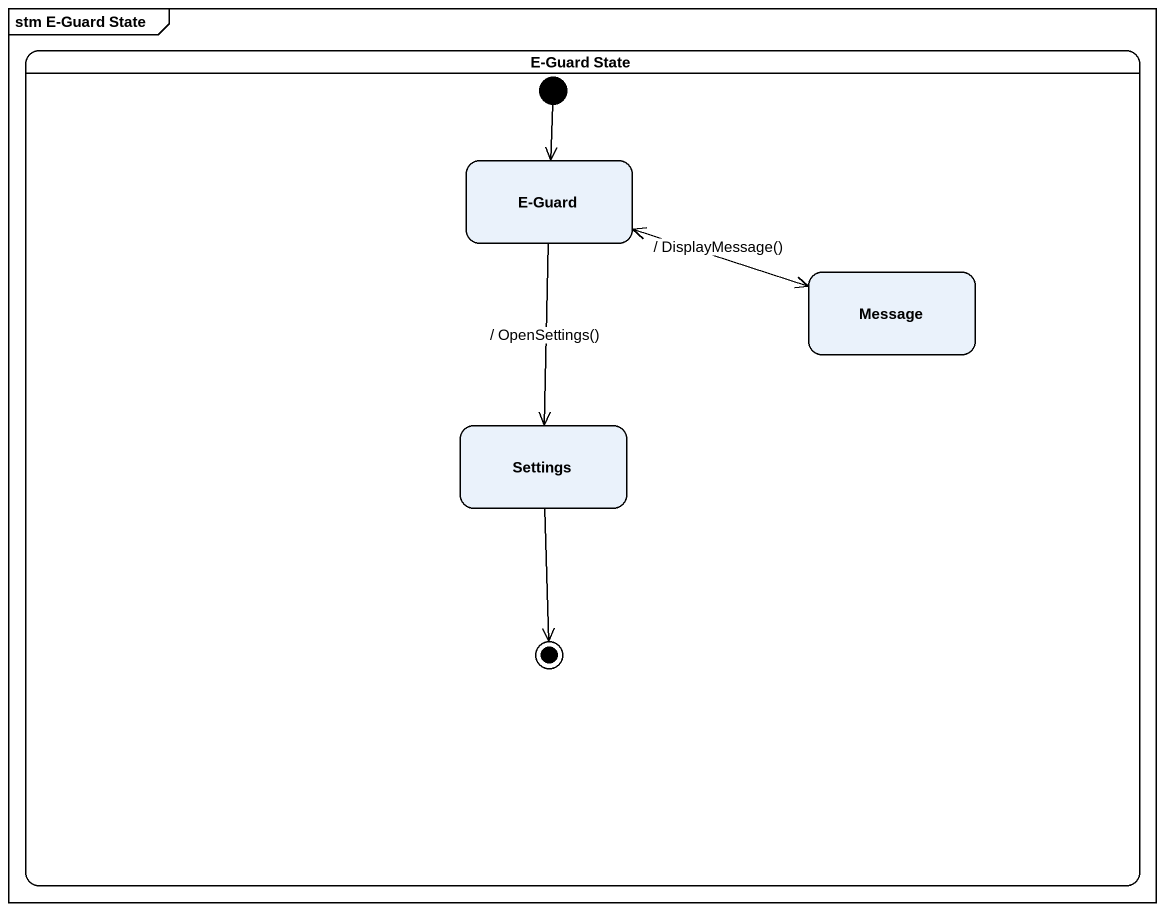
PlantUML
@startuml
mainframe stm E-Guard State
hide empty description
state "E-Guard State" as E_Guard_State {
  state "E-Guard" as E_Guard
  state Message
  state Settings
  [*] --> E_Guard
  Settings --> [*]
}
E_Guard -right-> Message : / DisplayMessage()
E_Guard --> Settings : / OpenSettings()
Message -left-> E_Guard
@enduml
